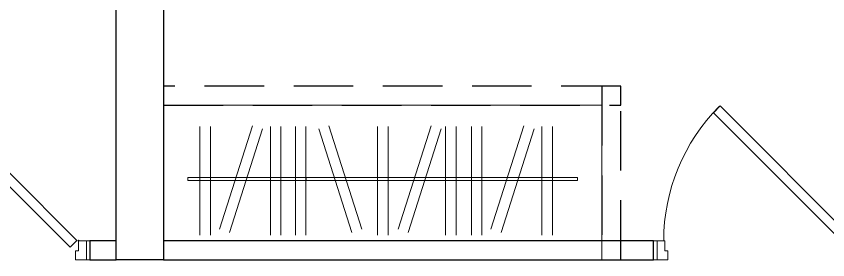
# Model space of a CAD drawing. Header units: millimetres. Extents: x 21366 to 66050, y 8191 to 52826.
# Drawn here: x 34231 to 37644, y 34486 to 35510 of the extents above; entities that cross this region are included whole.
import ezdxf

# ---------------------------------------------------------------- set-up
doc = ezdxf.new("R2010")
doc.units = ezdxf.units.MM
doc.linetypes.add('( HIDDEN )', pattern=[0.375, 0.25, -0.125])
for name, color, linetype, lineweight in [('АР - Двери', 126, 'Continuous', 9), ('АР - Монолит', 56, 'Continuous', 30), ('АР - Перегородки 80', 32, 'Continuous', 30)]:
    doc.layers.add(name, color=color, linetype=linetype, lineweight=lineweight)
doc.layers.add('АР - мебель', color=7, linetype='Continuous', lineweight=9, true_color=0x787878)

# ---------------------------------------------------------------- blocks, each defined once
blk = doc.blocks.new('*U121')
at = {"ltscale": 100}
for p, q in [((15, 37.5), (15, -42.5)), ((46, 37.5), (15, 37.5)), ((48, -4.5), (48, 35.5)), ((852, -4.5), (852, 37.5)), ((852, 37.5), (885, 37.5)), ((885, 37.5), (885, -42.5)), ((60, -4.5), (48, -4.5)), ((60, -42.5), (60, -4.5)), ((840, -42.5), (840, -4.5)), ((840, -4.5), (852, -4.5)), ((15, -42.5), (60, -42.5)), ((885, -42.5), (840, -42.5))]:
    blk.add_line(p, q, dxfattribs=at)
for points in [[(54.4, 38.9), (82.7, 10.6), (648, 575.9), (619.7, 604.2)], [(15, -42.5), (0, -42.5), (0, 37.5), (15, 37.5)], [(885, -42.5), (900, -42.5), (900, 37.5), (885, 37.5)]]:
    blk.add_lwpolyline(points, close=True, dxfattribs=at)
blk.add_circle((48, 37.5), 2, dxfattribs=at)
blk.add_arc((56.7, 37.5), 800, 0, 44.865, dxfattribs=at)
blk = doc.blocks.new('Ш02 650х1840')
for p, q in [((-1842.5, 650), (-1842.5, 0)), ((0, 650), (-1842.5, 650)), ((0, 650), (0, 0)), ((-1690.1, 560.9), (-1690.1, 104)), ((-1645.8, 560.9), (-1645.8, 104)), ((-1469, 563.6), (-1607.9, 128.3)), ((-1426.8, 550.1), (-1565.7, 114.9)), ((-1393.7, 560.9), (-1393.7, 104)), ((-1349.4, 560.9), (-1349.4, 104)), ((-1288.1, 560.9), (-1288.1, 104)), ((-1243.8, 560.9), (-1243.8, 104)), ((-1190.2, 550.1), (-1051.3, 114.9)), ((-1148, 563.6), (-1009.1, 128.3)), ((-943, 560.9), (-943, 104)), ((-898.7, 560.9), (-898.7, 104)), ((-716.8, 563.6), (-855.7, 128.3)), ((-674.6, 550.1), (-813.5, 114.9)), ((-657.1, 560.9), (-657.1, 104)), ((-612.8, 560.9), (-612.8, 104)), ((-548.1, 560.9), (-548.1, 104)), ((-503.8, 560.9), (-503.8, 104)), ((-327, 563.6), (-465.8, 128.3)), ((-284.8, 550.1), (-423.6, 114.9)), ((-251.6, 560.9), (-251.6, 104)), ((-207.3, 560.9), (-207.3, 104)), ((-101.5, 346.5), (-1741, 346.5)), ((-1741, 346.5), (-1741, 333.6)), ((-1349.4, 346.5), (-1349.4, 333.6)), ((-1243.5, 333.6), (-1243.5, 346.5)), ((-101.5, 333.6), (-101.5, 346.5)), ((-1741, 333.6), (-101.5, 333.6)), ((0, 0), (-1842.5, 0))]:
    blk.add_line(p, q)
blk = doc.blocks.new('Квартира 2К 10200 тип 3')
at = {"layer": 'АР - Монолит'}
blk.add_lwpolyline([(-7125, 6650), (-6925, 6650), (-6925, 2660), (-7125, 2660)], close=True, dxfattribs=at)
at = {"layer": 'АР - Перегородки 80', "linetype": '( HIDDEN )', "ltscale": 1000, "elevation": 0}
for points in [[(-5002.5, 3390), (-6925, 3390), (-6925, 3310), (-5002.5, 3310)], [(-5002.5, 3390), (-5082.5, 3390), (-5082.5, 2660), (-5002.5, 2660)]]:
    blk.add_lwpolyline(points, close=True, dxfattribs=at)
at = {"layer": 'АР - Перегородки 80'}
blk.add_lwpolyline([(-7125, 2740), (-7235, 2740), (-7235, 2660), (-7125, 2660)], close=True, dxfattribs=at)
at = {"layer": 'АР - Перегородки 80', "elevation": 0}
blk.add_lwpolyline([(-4865, 2740), (-6925, 2740), (-6925, 2660), (-4865, 2660)], close=True, dxfattribs=at)
at = {"layer": 'АР - Двери', "xscale": -1}
for p in [(-7235, 2702.5, 0), (-3965, 2702.5, 0)]:
    blk.add_blockref('*U121', p, dxfattribs=at)
at = {"layer": 'АР - мебель'}
blk.add_blockref('Ш02 650х1840', (-5082.5, 2660, 0), dxfattribs=at)
blk = doc.blocks.new('H_Section_3')
at = {"rotation": 56.96711930257281}
blk.add_blockref('Квартира 2К 10200 тип 3', (-3073.4, -16430.5, 0), dxfattribs=at)

msp = doc.modelspace()

# ---------------------------------------------------------------- block references
at = {"rotation": 303.0328806974269}
msp.add_blockref('H_Section_3', (57225.5, 38206.1, 0), dxfattribs=at)

doc.saveas('drawing.dxf')
